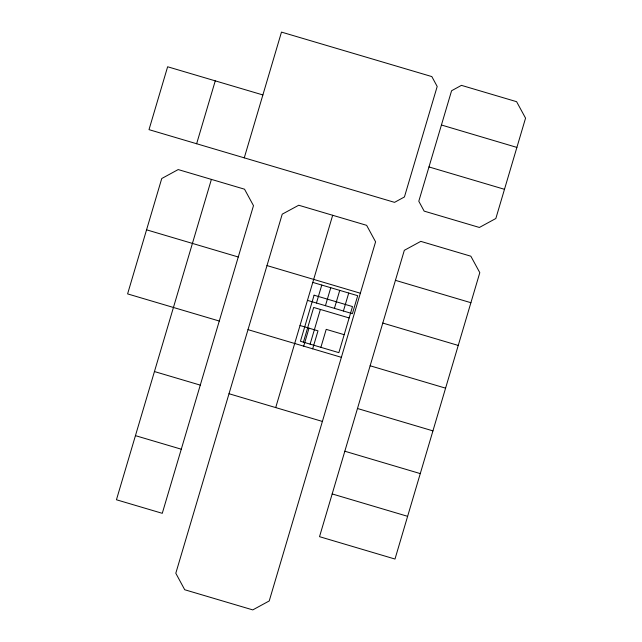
<?xml version="1.0" encoding="UTF-8"?>
<svg xmlns="http://www.w3.org/2000/svg" width="642" height="642" viewBox="0 0 642 642"><rect width="100%" height="100%" fill="white"/><g stroke="black" fill="none" stroke-linecap="round" stroke-linejoin="round"><path stroke-width="0.96" d="M262.883 94.944L167.634 66.768L149.008 129.644L196.637 143.744L215.263 80.852M211.403 179.383L116.443 499.765L162.274 513.319L253.486 205.657L244.53 189.197L178.195 169.568L161.744 178.524L127.597 293.9L219.283 321.04M244.265 157.852L281.485 32.1L431.833 76.583L437.194 86.477L404.436 196.958L394.549 202.358L196.637 143.744M248.005 329.651L282.231 214.163L298.723 205.239L366.63 225.326L375.586 241.817L269.231 600.944L252.779 609.9L184.719 589.741L175.804 573.242L248.005 329.651L341.375 357.321M303.409 342.154L313.673 307.454L349.128 317.95M303.698 346.142L309.011 328.182M316.458 303.024L321.778 285.056M310.11 344.136L320.382 309.436M312.678 348.807L317.999 330.839L300.031 325.518M325.438 305.688L330.758 287.72M320.888 347.33L326.208 329.362L344.176 334.683M334.426 308.345L339.746 290.377M343.406 311.001L348.726 293.041M407.622 516.32L394.99 559.046L319.523 536.672L404.324 250.324L420.783 241.368L470.843 256.206L479.807 272.657L407.622 516.32L332.179 493.939M275.707 407.582L332.676 215.279M441.431 125.005L418.793 201.235L424.153 211.122L479.389 227.461L495.841 218.505L525.557 118.144L516.601 101.685L461.438 85.354L451.583 90.747L441.431 125.005L516.89 147.411M428.968 166.936L504.492 189.31M395.44 280.337L470.899 302.711M146.561 229.82L238.27 256.993M266.976 265.571L360.355 293.225M312.79 282.4L357.714 295.697L352.394 313.665L307.478 300.368M382.776 323.062L458.252 345.436M370.137 365.779L445.588 388.161M357.482 408.505L432.949 430.878M154.441 371.549L200.272 385.12M229.009 393.731L322.404 421.441M344.834 451.23L420.293 473.603M135.438 435.645L181.269 449.199M314.09 295.2L300.448 341.279L338.856 352.651L352.498 306.571L314.09 295.2"/></g></svg>
